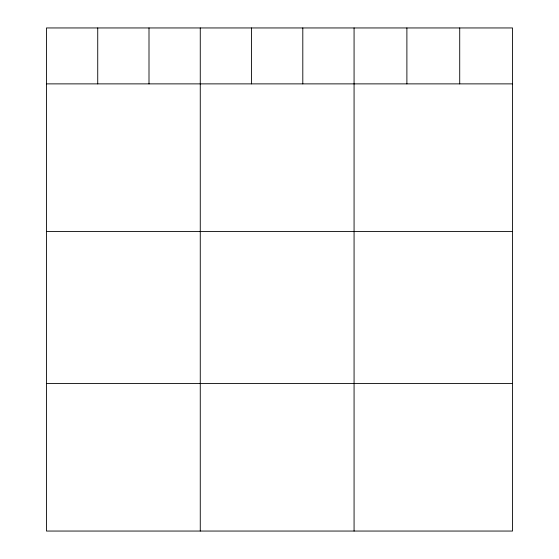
<?xml version="1.0" encoding="UTF-8"?>
<svg xmlns="http://www.w3.org/2000/svg" width="559" height="559" viewBox="0 0 559 559"><rect width="100%" height="100%" fill="white"/><g stroke="black" fill="none" stroke-linecap="round" stroke-linejoin="round"><path stroke-width="0.84" d="M512.533 83.878L512.533 531.05L46.467 531.05L46.467 27.95L512.533 27.95L512.533 83.878L46.467 83.878M46.467 231.44L512.533 231.44M46.467 383.481L512.533 383.481M459.715 27.95L459.715 83.878M406.889 27.95L406.889 83.878M354.071 27.95L354.071 531.05M302.803 27.95L302.803 83.878M251.536 27.95L251.536 83.878M200.269 27.95L200.269 531.05M149.001 27.95L149.001 83.878M97.734 27.95L97.734 83.878"/></g></svg>
